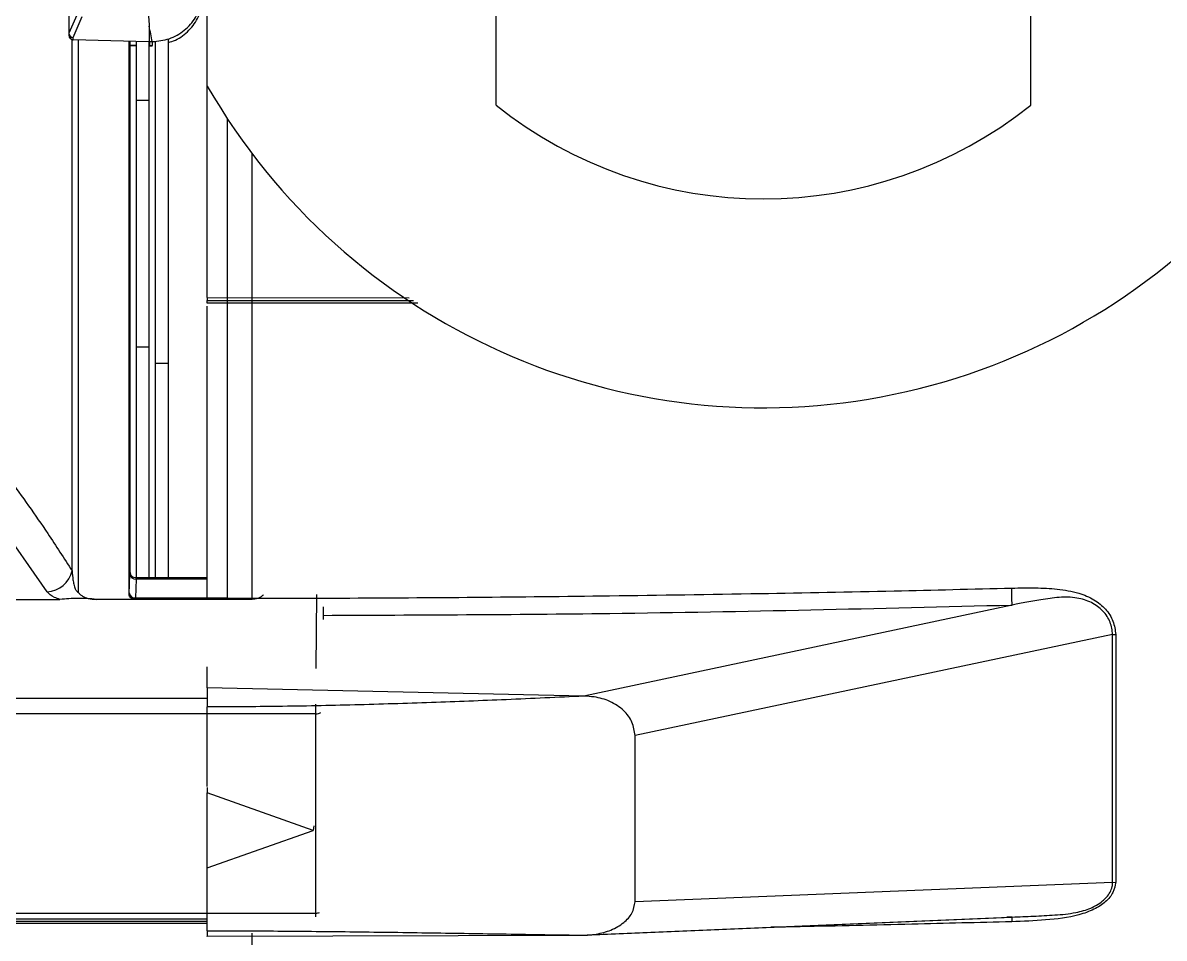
# Model space of a CAD drawing. Extents: x 7 to 135, y 3 to 97.
# Drawn here: x 98.172 to 100.84, y 38.777 to 40.917 of the extents above; entities that cross this region are included whole.
import ezdxf

# ---------------------------------------------------------------- set-up
doc = ezdxf.new("R2010")
doc.units = 0
doc.header["$MEASUREMENT"] = 0
doc.layers.add('OBJECT', color=7, linetype='CONTINUOUS')

msp = doc.modelspace()

# ---------------------------------------------------------------- linework, layer by layer
at = {"layer": 'OBJECT'}
for p, q in [((99.2781, 40.7244), (99.2781, 49.697)), ((100.5281, 40.7244), (100.5281, 49.697)), ((98.6031, 40.7687), (98.6031, 41.0187)), ((98.2797, 41.0072), (98.2797, 40.8922)), ((98.3013, 40.9417), (98.2797, 40.8922)), ((98.2892, 40.8823), (98.3107, 40.9318)), ((98.4672, 40.9086), (98.4672, 40.8728)), ((98.2797, 40.8922), (98.2797, 40.8874)), ((98.2797, 40.8874), (98.2797, 40.8873)), ((98.2868, 39.636), (98.2868, 40.8772)), ((98.2892, 40.8774), (98.2892, 40.8823)), ((98.2894, 40.8774), (98.4656, 40.8728)), ((98.2894, 40.8773), (98.2894, 40.8774)), ((98.4656, 40.8726), (98.2894, 40.8773)), ((98.5121, 40.1213), (98.5121, 40.8787)), ((98.3013, 40.877), (98.3013, 39.5861)), ((98.4202, 39.5813), (98.4202, 40.8738)), ((98.4221, 40.8738), (98.4221, 39.6341)), ((98.4372, 40.8638), (98.4221, 40.8642)), ((98.4221, 40.864), (98.4372, 40.8636)), ((98.4372, 40.7359), (98.4372, 40.8734)), ((98.4656, 40.8728), (98.4656, 40.8726)), ((98.4664, 40.8726), (98.468, 40.8726)), ((98.4672, 40.7359), (98.4672, 40.8738)), ((98.468, 40.8726), (98.468, 40.863)), ((98.4688, 40.8728), (98.474, 40.8728)), ((98.4688, 40.8726), (98.4688, 40.8728)), ((98.474, 40.8726), (98.4688, 40.8726)), ((98.474, 40.863), (98.4688, 40.863)), ((98.4688, 40.863), (98.4688, 40.8628)), ((98.4688, 40.8628), (98.474, 40.8628)), ((98.474, 40.8728), (98.474, 40.8726)), ((98.474, 40.8628), (98.474, 40.863)), ((98.4821, 40.1213), (98.4821, 40.8715)), ((98.6031, 40.2744), (98.6031, 40.7687)), ((98.4372, 40.7359), (98.4672, 40.7359)), ((98.4372, 40.1596), (98.4372, 40.7359)), ((98.4672, 40.1596), (98.4672, 40.7359)), ((98.6494, 40.6934), (98.6494, 39.5689)), ((98.7081, 39.5689), (98.7081, 40.6104)), ((98.6031, 40.2744), (99.0752, 40.2742)), ((98.6031, 40.2681), (98.6031, 40.2679)), ((98.6031, 40.2681), (99.085, 40.2679)), ((98.6031, 40.2679), (99.0854, 40.2676)), ((99.0952, 40.2614), (98.6031, 40.2616)), ((98.6031, 39.5714), (98.6031, 40.2544)), ((98.4372, 40.1596), (98.4672, 40.1596)), ((98.4372, 39.6191), (98.4372, 40.1596)), ((98.4672, 39.6191), (98.4672, 40.1596)), ((98.4821, 40.1213), (98.5121, 40.1213)), ((98.4821, 39.6191), (98.4821, 40.1213)), ((98.5121, 39.6191), (98.5121, 40.1213)), ((98.2288, 39.587), (98.0569, 39.8329)), ((98.4221, 39.6341), (98.4234, 39.6281)), ((98.4368, 39.6163), (98.4353, 39.5723)), ((98.6031, 39.6163), (98.4368, 39.6163)), ((98.6031, 39.6191), (98.4371, 39.6191)), ((98.4202, 39.5813), (98.4203, 39.5846)), ((98.4353, 39.5723), (98.4351, 39.5689)), ((98.4353, 39.5723), (98.6494, 39.5723)), ((98.8576, 39.4073), (98.8591, 39.5801)), ((97.5446, 39.5689), (98.2587, 39.5689)), ((98.4351, 39.5689), (98.3438, 39.5689)), ((98.6494, 39.5689), (98.4351, 39.5689)), ((98.7081, 39.5689), (98.6494, 39.5689)), ((98.8742, 39.5517), (98.8739, 39.5217)), ((100.4843, 39.5558), (99.4831, 39.3427)), ((100.7196, 39.4868), (99.6031, 39.2512)), ((98.6031, 39.3621), (98.6031, 39.411)), ((99.4831, 39.3427), (98.6031, 39.3621)), ((97.5123, 39.3383), (98.6031, 39.3383)), ((98.6031, 39.1317), (98.6031, 39.3176)), ((98.8569, 39.3011), (97.512, 39.3011)), ((98.8569, 38.8355), (98.8569, 39.3011)), ((99.6031, 38.8623), (99.6031, 39.2512)), ((98.6031, 39.1291), (98.6031, 39.1171)), ((98.8509, 39.0284), (98.6031, 39.1171)), ((98.6031, 38.9419), (98.6031, 39.1171)), ((98.8518, 39.04), (98.8509, 39.0284)), ((98.6031, 38.9419), (98.8509, 39.0284)), ((98.6031, 38.7944), (98.6031, 38.9414)), ((100.7196, 38.9076), (99.6031, 38.8623)), ((100.7196, 38.9076), (100.7267, 38.9081)), ((97.512, 38.8355), (98.8569, 38.8355)), ((98.8569, 38.8271), (98.8569, 38.8355)), ((99.4831, 38.784), (100.4843, 38.8265)), ((99.4913, 38.7846), (100.4783, 38.8265)), ((100.4844, 38.8265), (100.4721, 38.8263)), ((100.4843, 38.8265), (100.4844, 38.8265)), ((100.4921, 38.8271), (100.565, 38.8302)), ((98.6031, 38.8216), (97.5123, 38.8216)), ((97.5182, 38.8172), (98.6031, 38.8172)), ((98.6031, 38.8115), (97.5298, 38.8115)), ((98.6031, 38.7815), (99.4831, 38.784)), ((98.7081, 38.6926), (98.7081, 38.7887))]:
    msp.add_line(p, q, dxfattribs=at)
at = {"layer": 'OBJECT', "flags": 128}
msp.add_lwpolyline([(98.4203, 39.5846), (98.4209, 39.6021), (98.4218, 39.6286)], dxfattribs=at)
at = {"layer": 'OBJECT'}
for centre, radius, start, end in [((99.9031, 41.517), 1.5, 209.9264, 65.3757), ((99.9031, 41.505), 1, 231.3178, 308.6822), ((98.2259, 39.6492), 0.0623, 272.6778, 347.7521), ((98.4357, 39.6302), 0.014, 186.5977, 274.4803), ((98.4342, 39.5862), 0.014, 186.5963, 274.4792), ((98.8575, 39.32), 0.0189, 268.0331, 304.9013), ((98.857, 38.8539), 0.0184, 269.6604, 295.983)]:
    msp.add_arc(centre, radius, start, end, dxfattribs=at)
for centre, major_axis, ratio, start_param, end_param in [((96.4047, 40.3743), (0, 2.3651), 0.895193, 4.924724, 4.940236), ((98.2897, 40.8922), (0.00979, -0.00204), 0.991895, 3.351687, 4.863769), ((98.2897, 40.9157), (0.0094, 0.0255), 0.136222, 2.786419, 2.792773), ((98.2897, 40.8874), (0.01, 0), 0.999923, 3.141593, 4.660029), ((98.2897, 40.8872), (0.01, -0.00027), 0.995313, 4.572779, 4.713381), ((98.2897, 40.8875), (0.0003, 0.0101), 0.989879, 3.115745, 3.141925), ((98.4688, 40.994), (0.0032, 0.1212), 0.989879, 3.141925, 3.155014), ((98.4688, 40.992), (0.12, -0.0033), 0.995313, 4.713381, 4.719898), ((98.4688, 40.994), (0, 0.1212), 0.989893, 3.128502, 3.141593), ((98.4688, 40.9816), (0.12, 0), 0.989788, 4.699298, 4.712389), ((98.4688, 40.992), (0.12, 0), 0.99532, 4.705878, 4.712389), ((98.4688, 40.9835), (0, 0.1206), 0.995343, 3.135082, 3.141593), ((98.474, 40.994), (0, 0.1212), 0.989893, 3.141593, 3.144933), ((98.474, 40.992), (0.12, 0), 0.99532, 4.712389, 4.716593), ((98.474, 40.9835), (0, 0.1206), 0.995343, 3.141593, 3.145797), ((98.474, 40.9816), (0.12, 0), 0.989788, 4.712389, 4.715729), ((96.4047, 40.9593), (0, 2.1226), 0.976119, 4.666998, 4.671539)]:
    msp.add_ellipse(centre, major_axis=major_axis, ratio=ratio, start_param=start_param, end_param=end_param, dxfattribs=at)
for points, knots in [([(98.4581, 40.9967), (98.4582, 40.996), (98.4587, 40.9924), (98.4609, 40.9775), (98.4649, 40.9488), (98.4664, 40.923), (98.4672, 40.9086)], [0, 0, 0, 0, 0.024148, 0.120739, 0.507104, 1, 1, 1, 1]), ([(98.4744, 40.8728), (98.4878, 40.8741), (98.5148, 40.8768), (98.5504, 40.8976), (98.5778, 40.9274), (98.5864, 40.9522), (98.5905, 40.9643)], [0, 0, 0, 0, 0.253586, 0.507166, 0.760848, 1, 1, 1, 1]), ([(98.5121, 40.871), (98.5176, 40.8724), (98.536, 40.8773), (98.5612, 40.8982), (98.5819, 40.9264), (98.5881, 40.9466), (98.5905, 40.9545)], [0, 0, 0, 0, 0.142401, 0.470244, 0.792634, 1, 1, 1, 1]), ([(98.2797, 40.8873), (98.2797, 40.8865), (98.2798, 40.8851), (98.2809, 40.8821), (98.283, 40.8796), (98.2856, 40.878), (98.2874, 40.8776), (98.288, 40.8774)], [0, 0, 0, 0, 0.281499, 0.477141, 0.672463, 0.878468, 1, 1, 1, 1]), ([(98.6031, 40.2744), (98.6031, 40.2739), (98.6031, 40.2729), (98.6031, 40.2715), (98.6031, 40.2704), (98.6031, 40.2694), (98.6031, 40.2687), (98.6031, 40.2682), (98.6031, 40.2682), (98.6031, 40.2681)], [0, 0, 0, 0, 0.143849, 0.287675, 0.431509, 0.575384, 0.71922, 0.857719, 1, 1, 1, 1]), ([(98.6031, 40.2616), (98.6031, 40.2621), (98.6031, 40.2631), (98.6031, 40.2645), (98.6031, 40.2656), (98.6031, 40.2666), (98.6031, 40.2673), (98.6031, 40.2677), (98.6031, 40.2678), (98.6031, 40.2679)], [0, 0, 0, 0, 0.144349, 0.288707, 0.433045, 0.577405, 0.721753, 0.85908, 1, 1, 1, 1]), ([(98.1148, 39.8842), (98.1228, 39.8735), (98.1627, 39.8199), (98.2217, 39.7372), (98.2681, 39.665), (98.2868, 39.636)], [0, 0, 0, 0, 0.130062, 0.650321, 1, 1, 1, 1]), ([(98.2868, 39.636), (98.2874, 39.6287), (98.2882, 39.6183), (98.2906, 39.6058), (98.2924, 39.599), (98.294, 39.5944), (98.2955, 39.5913), (98.2969, 39.589), (98.2982, 39.5875), (98.2995, 39.5865), (98.3005, 39.5862), (98.3011, 39.5861), (98.3013, 39.5861)], [0, 0, 0, 0, 0.4137579, 0.6000416, 0.7267393, 0.8132577, 0.8727086, 0.9139701, 0.9571721, 0.9745854, 0.992205, 1, 1, 1, 1]), ([(98.4218, 39.6286), (98.4218, 39.6303), (98.4219, 39.633), (98.422, 39.6338), (98.4221, 39.6341)], [0, 0, 0, 0, 0.658766, 1, 1, 1, 1]), ([(98.4371, 39.6191), (98.437, 39.6191), (98.4351, 39.6188), (98.4316, 39.6199), (98.4276, 39.6222), (98.4251, 39.6249), (98.4238, 39.627), (98.4234, 39.628), (98.4234, 39.6281)], [0, 0, 0, 0, 0.0177489, 0.3392108, 0.5911391, 0.8013551, 0.9782967, 1, 1, 1, 1]), ([(98.4371, 39.619), (98.4371, 39.6189), (98.437, 39.6188), (98.4368, 39.6171), (98.4368, 39.6163)], [0, 0, 0, 0, 0.4612859, 1, 1, 1, 1]), ([(98.2587, 39.5689), (98.2543, 39.5704), (98.2389, 39.5756), (98.233, 39.5823), (98.2288, 39.587)], [0, 0, 0, 0, 0.288266, 1, 1, 1, 1]), ([(98.3438, 39.5689), (98.3367, 39.5696), (98.3153, 39.5717), (98.2868, 39.5716), (98.2656, 39.5695), (98.2587, 39.5689)], [0, 0, 0, 0, 0.250485, 0.755707, 1, 1, 1, 1]), ([(98.3013, 39.5861), (98.3013, 39.5861), (98.3019, 39.585), (98.3033, 39.5832), (98.3064, 39.58), (98.3129, 39.5753), (98.3256, 39.5701), (98.3372, 39.5693), (98.3438, 39.5689)], [0, 0, 0, 0, 0.006234, 0.083637, 0.159771, 0.305657, 0.605889, 1, 1, 1, 1]), ([(98.4351, 39.5689), (98.4335, 39.569), (98.4302, 39.5693), (98.4259, 39.5713), (98.4225, 39.5744), (98.4205, 39.5779), (98.4203, 39.5803), (98.4202, 39.5813)], [0, 0, 0, 0, 0.205594, 0.410984, 0.621915, 0.840798, 1, 1, 1, 1]), ([(98.6031, 39.5714), (98.7076, 39.5716), (98.9167, 39.5718), (99.2301, 39.5739), (99.5564, 39.5774), (99.8826, 39.5823), (100.196, 39.5884), (100.3921, 39.5932), (100.4837, 39.5955)], [0, 0, 0, 0, 0.166677, 0.333344, 0.500001, 0.687097, 0.853763, 1, 1, 1, 1]), ([(98.7338, 39.5795), (98.7331, 39.5787), (98.7294, 39.5746), (98.7204, 39.5703), (98.7121, 39.5693), (98.7081, 39.5689)], [0, 0, 0, 0, 0.110873, 0.580807, 1, 1, 1, 1]), ([(100.4837, 39.5955), (100.5022, 39.5958), (100.5378, 39.5964), (100.5905, 39.5939), (100.6376, 39.586), (100.6766, 39.5697), (100.7043, 39.5468), (100.7227, 39.5186), (100.7254, 39.4977), (100.7267, 39.4872)], [0, 0, 0, 0, 0.175154, 0.335953, 0.499735, 0.628069, 0.749936, 0.875048, 1, 1, 1, 1]), ([(100.4844, 39.5558), (100.4843, 39.5629), (100.4839, 39.5771), (100.4838, 39.5894), (100.4837, 39.5955)], [0, 0, 0, 0, 0.500003, 1, 1, 1, 1]), ([(100.7196, 39.4868), (100.7184, 39.4966), (100.7161, 39.5163), (100.6982, 39.5427), (100.6711, 39.5629), (100.6349, 39.5743), (100.594, 39.5746), (100.5535, 39.5687), (100.5212, 39.5629), (100.4988, 39.5586), (100.4888, 39.5566), (100.4845, 39.5558)], [0, 0, 0, 0, 0.123067, 0.246586, 0.369053, 0.491537, 0.630311, 0.772463, 0.899411, 0.955665, 1, 1, 1, 1]), ([(98.8741, 39.5317), (99.0974, 39.5326), (99.6343, 39.5348), (100.1709, 39.548), (100.4843, 39.5558)], [0, 0, 0, 0, 0.415888, 1, 1, 1, 1]), ([(100.7196, 39.4868), (100.7208, 39.4869), (100.7231, 39.4871), (100.7255, 39.4872), (100.7267, 39.4872)], [0, 0, 0, 0, 0.499996, 1, 1, 1, 1]), ([(100.7196, 38.9076), (100.7196, 38.995), (100.7196, 39.1701), (100.7196, 39.3812), (100.7196, 39.4868)], [0, 0, 0, 0, 0.499779, 1, 1, 1, 1]), ([(100.7267, 39.4872), (100.7267, 39.3817), (100.7268, 39.1707), (100.7267, 38.9956), (100.7267, 38.9081)], [0, 0, 0, 0, 0.500003, 1, 1, 1, 1]), ([(98.6031, 39.3621), (98.6031, 39.3553), (98.6031, 39.3418), (98.6031, 39.3267), (98.6031, 39.3195), (98.6031, 39.3176)], [0, 0, 0, 0, 0.425023, 0.8500463, 1, 1, 1, 1]), ([(99.4831, 39.3427), (99.4227, 39.3399), (99.3041, 39.3344), (99.1256, 39.3275), (98.9476, 39.322), (98.7729, 39.3183), (98.6581, 39.3178), (98.6031, 39.3176)], [0, 0, 0, 0, 0.206023, 0.404821, 0.608638, 0.812835, 1, 1, 1, 1]), ([(99.6031, 39.2512), (99.6016, 39.2616), (99.5986, 39.2824), (99.5774, 39.3107), (99.5463, 39.3315), (99.5126, 39.3415), (99.4914, 39.3423), (99.4831, 39.3427)], [0, 0, 0, 0, 0.217937, 0.435233, 0.661572, 0.868602, 1, 1, 1, 1]), ([(98.8569, 39.3011), (98.8569, 39.3066), (98.8569, 39.3136), (98.857, 39.3222), (98.857, 39.324)], [0, 0, 0, 0, 0.783844, 1, 1, 1, 1]), ([(100.7267, 38.9081), (100.7253, 38.9), (100.7227, 38.8837), (100.7041, 38.8616), (100.6765, 38.8434), (100.6294, 38.8268), (100.5628, 38.8184), (100.5101, 38.8165), (100.4837, 38.8156)], [0, 0, 0, 0, 0.125023, 0.25026, 0.372599, 0.500558, 0.750171, 1, 1, 1, 1]), ([(100.4844, 38.8265), (100.501, 38.8272), (100.5343, 38.8286), (100.5838, 38.8309), (100.6302, 38.8351), (100.6631, 38.8446), (100.6832, 38.8546), (100.6955, 38.8632), (100.7061, 38.8734), (100.714, 38.8847), (100.7189, 38.8965), (100.7194, 38.9042), (100.7196, 38.9076)], [0, 0, 0, 0, 0.1676541, 0.3364175, 0.4992877, 0.6244542, 0.6813344, 0.7499511, 0.8052614, 0.875044, 0.9458797, 1, 1, 1, 1]), ([(99.4831, 38.784), (99.487, 38.7842), (99.4969, 38.7845), (99.5187, 38.7873), (99.5486, 38.7954), (99.5777, 38.8125), (99.5985, 38.8356), (99.6016, 38.8532), (99.6031, 38.8623)], [0, 0, 0, 0, 0.061295, 0.157978, 0.353026, 0.568966, 0.775602, 1, 1, 1, 1]), ([(100.4844, 38.8265), (100.4843, 38.8264), (100.4839, 38.8263), (100.4838, 38.8192), (100.4837, 38.8156)], [0, 0, 0, 0, 0.499993, 1, 1, 1, 1]), ([(100.4837, 38.8156), (100.4059, 38.8136), (100.241, 38.8093), (100.0534, 38.805), (99.9436, 38.803), (99.921, 38.8026)], [0, 0, 0, 0, 0.4146475, 0.8794159, 1, 1, 1, 1]), ([(98.6031, 38.7944), (98.6581, 38.7943), (98.7729, 38.794), (98.9476, 38.7922), (99.1256, 38.7897), (99.304, 38.7869), (99.4227, 38.785), (99.4831, 38.784)], [0, 0, 0, 0, 0.187145, 0.391348, 0.595125, 0.793954, 1, 1, 1, 1]), ([(98.6031, 38.7944), (98.6031, 38.7907), (98.6031, 38.7833), (98.6031, 38.7806), (98.6031, 38.7813), (98.6031, 38.7815)], [0, 0, 0, 0, 0.425025, 0.850044, 1, 1, 1, 1])]:
    msp.add_open_spline(points, degree=3, knots=knots, dxfattribs=at)

doc.saveas('drawing.dxf')
